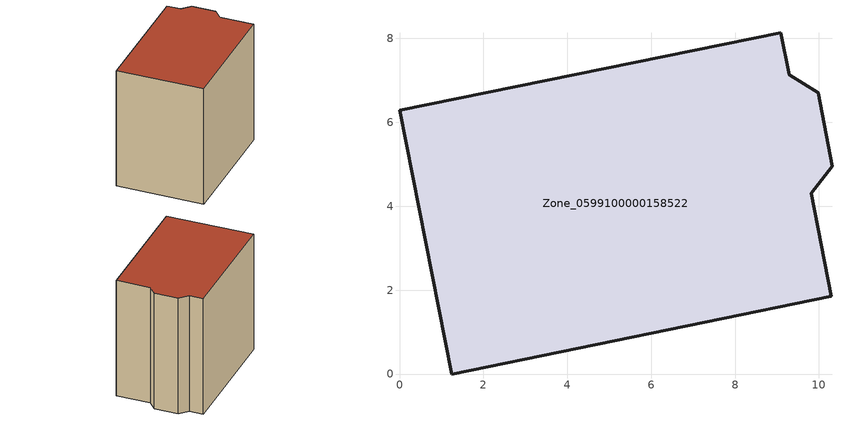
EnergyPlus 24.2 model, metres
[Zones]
Zone_0599100000158522
 floor ground (C_G): 0,6.29 9.1,8.13 9.29,7.14 9.98,6.7 10.31,4.96 9.82,4.31 10.29,1.85 1.24,0 z0
 wall outside (C_F): 1.24,0 10.29,1.85 9.82,4.31 10.31,4.96 9.98,6.7 9.29,7.14 9.1,8.13 0,6.29 1.24,0 z0:9.11
 roof outside (C_R): 9.1,8.13 0,6.29 1.24,0 10.29,1.85 9.82,4.31 10.31,4.96 9.98,6.7 9.29,7.14 z9.11
[BUILDING]
Pand.0599100000158522: North Axis=0; Terrain=City; Loads Convergence Tolerance Value=0.04; Temperature Convergence Tolerance Value=0.4; Solar Distribution=FullExterior; Maximum Number of Warmup Days=25; Minimum Number of Warmup Days=1
[Site:Location]
Rotterdam.The.Hague.AP_ZH_NLD Design_Conditions: Latitude=51.96; Longitude=4.45; Time Zone=1; Elevation=-4.5
[SITE:GROUNDTEMPERATURE:BUILDINGSURFACE]
18, 18, 18, 18, 18, 18, 18, 18, 18, 18, 18, 18
[MATERIAL] Thermal Absorptance=0.9; Solar Absorptance=0.7; Visible Absorptance=0.7
Name | Roughness | Thickness | Conductivity | Density | Specific Heat
G.TI.1946 | MediumSmooth | 0.15 | 1 | 540 | 1210
F.TI.1946 | Rough | 0.3 | 0.857143 | 1920 | 840
R.TI.1946 | MediumRough | 0.2 | 0.1 | 1500 | 1000
[CONSTRUCTION]
C_G: G.TI.1946
C_F: F.TI.1946
C_R: R.TI.1946
[ZONE]
Zone_0599100000158522: Type=1; Multiplier=1; Ceiling Height=Autocalculate; Volume=Autocalculate; Floor Area=autocalculate; Part of Total Floor Area=Yes
[ZONEINFILTRATION:DESIGNFLOWRATE]
Infil_Zone_0599100000158522: Zone or ZoneList or Space or SpaceList=Zone_0599100000158522; Schedule=AlwaysOn; Design Flow Rate Calculation Method=Flow/Area; Flow Rate per Floor Area=0.003; Constant Term Coefficient=1; Temperature Term Coefficient=0; Velocity Term Coefficient=0; Velocity Squared Term Coefficient=0
[HVACTEMPLATE:ZONE:IDEALLOADSAIRSYSTEM]
Zone_0599100000158522: Maximum Heating Supply Air Temperature=50; Minimum Cooling Supply Air Temperature=13; Maximum Heating Supply Air Humidity Ratio=0.0156; Minimum Cooling Supply Air Humidity Ratio=0.0077; Heating Limit=NoLimit; Cooling Limit=NoLimit; Dehumidification Control Type=ConstantSensibleHeatRatio; Cooling Sensible Heat Ratio=0.7; Dehumidification Setpoint=60; Humidification Control Type=None; Humidification Setpoint=30; Outdoor Air Method=None; Outdoor Air Flow Rate per Person=0.00944; Outdoor Air Flow Rate per Zone Floor Area=0; Outdoor Air Flow Rate per Zone=0; Demand Controlled Ventilation Type=None; Outdoor Air Economizer Type=NoEconomizer; Heat Recovery Type=None; Sensible Heat Recovery Effectiveness=0.7; Latent Heat Recovery Effectiveness=0.65
[ZONECONTROL:THERMOSTAT]
ThermostatControl_Zone_0599100000158522: Zone or ZoneList=Zone_0599100000158522; Control Type Schedule=DualSetpointControlType; Control 1=Thermostat_Zone_0599100000158522; Temperature Difference Between Cutout And Setpoint=0
[THERMOSTATSETPOINT:DUALSETPOINT]
Thermostat_Zone_0599100000158522: Heating Setpoint Temperature Schedule=HeatingSetpoint_Zone_0599100000158522; Cooling Setpoint Temperature Schedule=CoolingSetpoint_Zone_0599100000158522
[SCHEDULE:COMPACT]
HeatingSetpoint_Zone_0599100000158522: Through: 12/31, For: AllDays, Until: 24:00, 21
CoolingSetpoint_Zone_0599100000158522: Through: 12/31, For: AllDays, Until: 24:00, 24
DualSetpointControlType: Through: 12/31, For: AllDays, Until: 24:00, 4
AlwaysOn: Through: 12/31, For: AllDays, Until: 24:00, 1
